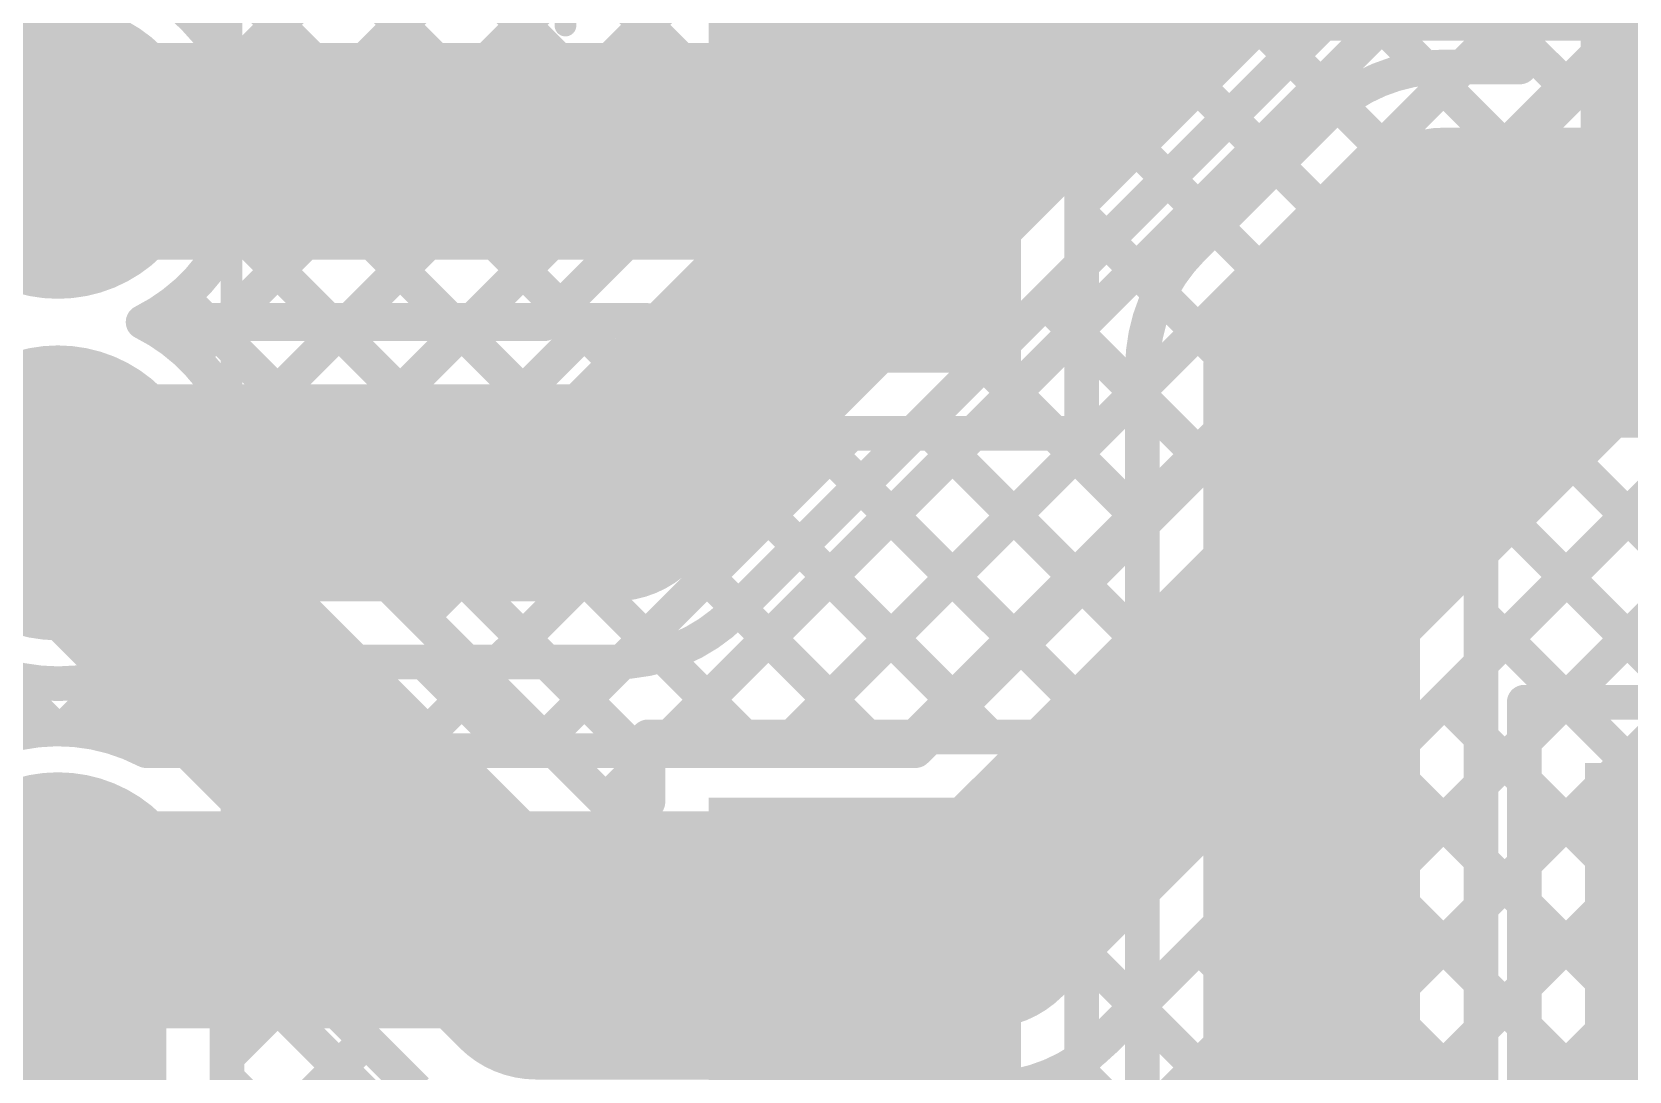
# Model space of a CAD drawing. Header units: millimetres. Extents: x 0.84 to 4.46, y 0.99 to 2.92.
# Drawn here: x 1.499 to 1.8672, y 2.163 to 2.4025 of the extents above; entities that cross this region are included whole.
import ezdxf

# ---------------------------------------------------------------- set-up
doc = ezdxf.new("R2010")
doc.units = ezdxf.units.MM
doc.header["$MEASUREMENT"] = 0
for name, color, linetype in [('BottomLayer', 5, 'Continuous'), ('BottomSolder', 6, 'Continuous'), ('MultiLayer', 9, 'Continuous'), ('PadHoleLayer', 156, 'Continuous'), ('TopLayer', 1, 'Continuous'), ('TopOverlay', 2, 'Continuous'), ('TopPaste', 8, 'Continuous'), ('TopSolder', 216, 'Continuous')]:
    doc.layers.add(name, color=color, linetype=linetype)

# ---------------------------------------------------------------- blocks, each defined once
blk = doc.blocks.new('DF06S_35')
at = {"layer": 'TopLayer'}
for points in [[(-0.07677, 0.20354), (-0.12795, 0.20354), (-0.07677, 0.14055), (-0.12795, 0.14055)], [(0.12795, 0.20354), (0.07677, 0.20354), (0.12795, 0.14055), (0.07677, 0.14055)], [(-0.07677, -0.14055), (-0.12795, -0.14055), (-0.07677, -0.20354), (-0.12795, -0.20354)], [(0.12795, -0.14055), (0.07677, -0.14055), (0.12795, -0.20354), (0.07677, -0.20354)]]:
    blk.add_solid(points, dxfattribs=at)
at = {"layer": 'TopOverlay', "const_width": 0.005}
for points in [[(0.063, 0.131), (-0.058, 0.131)], [(-0.176, 0.13), (-0.176, -0.131)], [(0.176, 0.13), (0.176, -0.131)], [(0.063, -0.131), (-0.058, -0.131)]]:
    blk.add_lwpolyline(points, dxfattribs=at)
at = {"layer": 'TopOverlay'}
for points, const_width in [([(-0.05925, 0.131, 1), (-0.05675, 0.131, 1)], 0.0025), ([(0.06175, 0.131, 1), (0.06425, 0.131, 1)], 0.0025), ([(-0.17725, 0.13, 1), (-0.17475, 0.13, 1)], 0.0025), ([(0.17475, 0.13, 1), (0.17725, 0.13, 1)], 0.0025), ([(-0.17725, -0.131, 1), (-0.17475, -0.131, 1)], 0.0025), ([(-0.05925, -0.131, 1), (-0.05675, -0.131, 1)], 0.0025), ([(0.06175, -0.131, 1), (0.06425, -0.131, 1)], 0.0025), ([(0.17475, -0.131, 1), (0.17725, -0.131, 1)], 0.0025), ([(-0.1427, -0.174, 1), (-0.1633, -0.174, 1)], 0.01969), ([(-0.16822, -0.174, 1), (-0.15837, -0.174, 1)], 0.00984), ([(-0.14763, -0.174, 1), (-0.13778, -0.174, 1)], 0.00984)]:
    blk.add_lwpolyline(points, format="xyb", close=True, dxfattribs=dict(at, const_width=const_width))
at = {"layer": 'TopPaste'}
for points in [[(-0.07677, 0.20354), (-0.12795, 0.20354), (-0.07677, 0.14055), (-0.12795, 0.14055)], [(0.12795, 0.20354), (0.07677, 0.20354), (0.12795, 0.14055), (0.07677, 0.14055)], [(-0.07677, -0.14055), (-0.12795, -0.14055), (-0.07677, -0.20354), (-0.12795, -0.20354)], [(0.12795, -0.14055), (0.07677, -0.14055), (0.12795, -0.20354), (0.07677, -0.20354)]]:
    blk.add_solid(points, dxfattribs=at)
at = {"layer": 'TopSolder'}
for points in [[(-0.07277, 0.20754), (-0.13195, 0.20754), (-0.07277, 0.13655), (-0.13195, 0.13655)], [(0.13195, 0.20754), (0.07277, 0.20754), (0.13195, 0.13655), (0.07277, 0.13655)], [(-0.07277, -0.13655), (-0.13195, -0.13655), (-0.07277, -0.20754), (-0.13195, -0.20754)], [(0.13195, -0.13655), (0.07277, -0.13655), (0.13195, -0.20754), (0.07277, -0.20754)]]:
    blk.add_solid(points, dxfattribs=at)
blk = doc.blocks.new('DF06S_36')
at = {"layer": 'TopLayer'}
for points in [[(-0.07677, 0.20354), (-0.12795, 0.20354), (-0.07677, 0.14055), (-0.12795, 0.14055)], [(0.12795, 0.20354), (0.07677, 0.20354), (0.12795, 0.14055), (0.07677, 0.14055)], [(-0.07677, -0.14055), (-0.12795, -0.14055), (-0.07677, -0.20354), (-0.12795, -0.20354)], [(0.12795, -0.14055), (0.07677, -0.14055), (0.12795, -0.20354), (0.07677, -0.20354)]]:
    blk.add_solid(points, dxfattribs=at)
at = {"layer": 'TopOverlay', "const_width": 0.005}
for points in [[(0.063, 0.131), (-0.058, 0.131)], [(-0.176, 0.13), (-0.176, -0.131)], [(0.176, 0.13), (0.176, -0.131)], [(0.063, -0.131), (-0.058, -0.131)]]:
    blk.add_lwpolyline(points, dxfattribs=at)
at = {"layer": 'TopOverlay'}
for points, const_width in [([(-0.05925, 0.131, 1), (-0.05675, 0.131, 1)], 0.0025), ([(0.06175, 0.131, 1), (0.06425, 0.131, 1)], 0.0025), ([(-0.17725, 0.13, 1), (-0.17475, 0.13, 1)], 0.0025), ([(0.17475, 0.13, 1), (0.17725, 0.13, 1)], 0.0025), ([(-0.17725, -0.131, 1), (-0.17475, -0.131, 1)], 0.0025), ([(-0.05925, -0.131, 1), (-0.05675, -0.131, 1)], 0.0025), ([(0.06175, -0.131, 1), (0.06425, -0.131, 1)], 0.0025), ([(0.17475, -0.131, 1), (0.17725, -0.131, 1)], 0.0025), ([(-0.1427, -0.174, 1), (-0.1633, -0.174, 1)], 0.01969), ([(-0.16822, -0.174, 1), (-0.15837, -0.174, 1)], 0.00984), ([(-0.14763, -0.174, 1), (-0.13778, -0.174, 1)], 0.00984)]:
    blk.add_lwpolyline(points, format="xyb", close=True, dxfattribs=dict(at, const_width=const_width))
at = {"layer": 'TopPaste'}
for points in [[(-0.07677, 0.20354), (-0.12795, 0.20354), (-0.07677, 0.14055), (-0.12795, 0.14055)], [(0.12795, 0.20354), (0.07677, 0.20354), (0.12795, 0.14055), (0.07677, 0.14055)], [(-0.07677, -0.14055), (-0.12795, -0.14055), (-0.07677, -0.20354), (-0.12795, -0.20354)], [(0.12795, -0.14055), (0.07677, -0.14055), (0.12795, -0.20354), (0.07677, -0.20354)]]:
    blk.add_solid(points, dxfattribs=at)
at = {"layer": 'TopSolder'}
for points in [[(-0.07277, 0.20754), (-0.13195, 0.20754), (-0.07277, 0.13655), (-0.13195, 0.13655)], [(0.13195, 0.20754), (0.07277, 0.20754), (0.13195, 0.13655), (0.07277, 0.13655)], [(-0.07277, -0.13655), (-0.13195, -0.13655), (-0.07277, -0.20754), (-0.13195, -0.20754)], [(0.13195, -0.13655), (0.07277, -0.13655), (0.13195, -0.20754), (0.07277, -0.20754)]]:
    blk.add_solid(points, dxfattribs=at)
blk = doc.blocks.new('292303_1_51')
at = {"layer": 'BottomLayer', "const_width": 0.03}
for points in [[(0.08343, 0, 1), (0.11343, 0, 1)], [(0.16217, 0, 1), (0.19217, 0, 1)], [(0.26059, 0, 1), (0.29059, 0, 1)]]:
    blk.add_lwpolyline(points, format="xyb", close=True, dxfattribs=at)
at = {"layer": 'BottomSolder', "const_width": 0.034}
for points in [[(0.08143, 0, 1), (0.11543, 0, 1)], [(0.16017, 0, 1), (0.19417, 0, 1)], [(0.25859, 0, 1), (0.29259, 0, 1)]]:
    blk.add_lwpolyline(points, format="xyb", close=True, dxfattribs=at)
at = {"layer": 'MultiLayer', "const_width": 0.03}
for points in [[(0.08343, 0, 1), (0.11343, 0, 1)], [(0.16217, 0, 1), (0.19217, 0, 1)], [(0.26059, 0, 1), (0.29059, 0, 1)]]:
    blk.add_lwpolyline(points, format="xyb", close=True, dxfattribs=at)
at = {"layer": 'PadHoleLayer', "const_width": 0.01811}
for points in [[(0.08937, 0, 1), (0.10748, 0, 1)], [(0.16811, 0, 1), (0.18622, 0, 1)], [(0.26654, 0, 1), (0.28465, 0, 1)]]:
    blk.add_lwpolyline(points, format="xyb", close=True, dxfattribs=at)
at = {"layer": 'TopLayer', "const_width": 0.03}
for points in [[(0.08343, 0, 1), (0.11343, 0, 1)], [(0.16217, 0, 1), (0.19217, 0, 1)], [(0.26059, 0, 1), (0.29059, 0, 1)]]:
    blk.add_lwpolyline(points, format="xyb", close=True, dxfattribs=at)
at = {"layer": 'TopOverlay', "const_width": 0.005}
blk.add_lwpolyline([(0.395, 0.04), (-0.115, 0.04)], dxfattribs=at)
at = {"layer": 'TopSolder', "const_width": 0.034}
for points in [[(0.08143, 0, 1), (0.11543, 0, 1)], [(0.16017, 0, 1), (0.19417, 0, 1)], [(0.25859, 0, 1), (0.29259, 0, 1)]]:
    blk.add_lwpolyline(points, format="xyb", close=True, dxfattribs=at)

msp = doc.modelspace()

# ---------------------------------------------------------------- linework, layer by layer
at = {"layer": 'BottomLayer'}
for points, const_width in [([(1.5433, 2.33526), (1.96204, 2.754)], 0.008), ([(1.54494, 2.39347), (1.90547, 2.754)], 0.008), ([(1.54856, 2.36881), (1.93376, 2.754)], 0.008), ([(1.57158, 2.33526), (1.99032, 2.754)], 0.008), ([(1.59987, 2.33526), (2.01861, 2.754)], 0.008), ([(1.61711, 2.33526), (1.94942, 2.66758)], 0.008), ([(1.63326, 2.29626), (1.977, 2.64)], 0.05), ([(1.45044, 2.62249), (1.67739, 2.39555)], 0.008), ([(1.64286, 2.23683), (2.00703, 2.601)], 0.008), ([(1.66084, 2.26868), (1.99315, 2.601)], 0.008), ([(1.67115, 2.23683), (2.03531, 2.601)], 0.008), ([(1.69943, 2.23683), (2.0636, 2.601)], 0.008), ([(1.549, 2.49565), (1.66325, 2.3814)], 0.008), ([(1.549, 2.46737), (1.64911, 2.36726)], 0.008), ([(1.70268, 2.23683), (1.92142, 2.45558)], 0.008), ([(1.71883, 2.19783), (1.949, 2.428)], 0.05), ([(1.549, 2.43908), (1.63497, 2.35312)], 0.008), ([(1.83154, 2.43939), (1.86839, 2.40254)], 0.008), ([(1.53037, 2.42943), (1.62082, 2.33898)], 0.008), ([(1.8174, 2.42524), (1.85424, 2.3884)], 0.008), ([(1.80326, 2.4111), (1.8401, 2.37426)], 0.008), ([(1.78911, 2.39696), (1.82596, 2.36011)], 0.008), ([(1.269, 2.375), (1.505, 2.375)], 0.05), ([(1.27, 1.66598), (1.99302, 2.389)], 0.008), ([(1.27, 1.6377), (2.0213, 2.389)], 0.008), ([(1.28759, 1.627), (2.04959, 2.389)], 0.008), ([(1.31587, 1.627), (2.07787, 2.389)], 0.008), ([(1.74641, 2.17026), (1.96515, 2.389)], 0.008), ([(1.54821, 2.38331), (1.59626, 2.33526)], 0.008), ([(1.77497, 2.38282), (1.81182, 2.34597)], 0.008), ([(1.76083, 2.36868), (1.79768, 2.33183)], 0.008), ([(1.54548, 2.35775), (1.56797, 2.33526)], 0.008), ([(1.74669, 2.35453), (1.78353, 2.31769)], 0.008), ([(1.53348, 2.34146), (1.53969, 2.33526)], 0.008), ([(1.73255, 2.34039), (1.76939, 2.30355)], 0.008), ([(1.52537, 2.33526), (1.61711, 2.33526)], 0.008), ([(1.7184, 2.32625), (1.75525, 2.2894)], 0.008), ([(1.505, 2.29626), (1.63326, 2.29626)], 0.05), ([(1.70426, 2.31211), (1.74111, 2.27526)], 0.008), ([(1.69012, 2.29797), (1.72697, 2.26112)], 0.008), ([(1.86697, 2.29082), (2.14779, 2.01)], 0.008), ([(1.67598, 2.28382), (1.71282, 2.24698)], 0.008), ([(1.85283, 2.27668), (2.11951, 2.01)], 0.008), ([(1.66184, 2.26968), (1.69468, 2.23683)], 0.008), ([(1.83869, 2.26253), (2.09122, 2.01)], 0.008), ([(1.52537, 2.25726), (1.63326, 2.25726)], 0.008), ([(1.52973, 2.23683), (1.55015, 2.25726)], 0.008), ([(1.53283, 2.25726), (1.55326, 2.23683)], 0.008), ([(1.55801, 2.23683), (1.57844, 2.25726)], 0.008), ([(1.56112, 2.25726), (1.58154, 2.23683)], 0.008), ([(1.5863, 2.23683), (1.60672, 2.25726)], 0.008), ([(1.5894, 2.25726), (1.60983, 2.23683)], 0.008), ([(1.61458, 2.23683), (1.63505, 2.2573)], 0.008), ([(1.61769, 2.25726), (1.63811, 2.23683)], 0.008), ([(1.64436, 2.25887), (1.6664, 2.23683)], 0.008), ([(1.50642, 2.24181), (1.51923, 2.25463)], 0.008), ([(1.50934, 2.25247), (1.52456, 2.23725)], 0.008), ([(1.82455, 2.24839), (2.06294, 2.01)], 0.008), ([(1.52537, 2.23683), (1.70268, 2.23683)], 0.008), ([(1.8104, 2.23425), (2.03465, 2.01)], 0.008), ([(1.79626, 2.22011), (1.99991, 2.01646)], 0.008), ([(1.505, 2.19783), (1.71883, 2.19783)], 0.05), ([(1.78212, 2.20596), (1.97682, 2.01126)], 0.008), ([(1.76798, 2.19182), (1.96156, 1.99824)], 0.008), ([(1.75384, 2.17768), (1.95311, 1.97841)], 0.008), ([(1.27, 1.69426), (1.74281, 2.16707)], 0.008), ([(1.73886, 2.16437), (2.14304, 1.76019)], 0.008)]:
    msp.add_lwpolyline(points, dxfattribs=dict(at, const_width=const_width))
at = {"layer": 'BottomLayer', "const_width": 0.008}
for points in [[(1.48463, 2.414, -0.563357), (1.549, 2.375)], [(1.549, 2.375, -0.284289), (1.52465, 2.33563)], [(1.52537, 2.25726, -1.009291), (1.48535, 2.33563)], [(1.66084, 2.26868, -0.198912), (1.63326, 2.25726)], [(1.66084, 2.26868, -0.198912), (1.63326, 2.25726)], [(1.52537, 2.15883, -1.650553), (1.52537, 2.23683)], [(1.74641, 2.17026, -0.198912), (1.71883, 2.15883)], [(1.74641, 2.17026, -0.198912), (1.71883, 2.15883)]]:
    msp.add_lwpolyline(points, format="xyb", dxfattribs=at)
at = {"layer": 'BottomLayer'}
for points, const_width in [([(1.86639, 2.40254, 1), (1.87039, 2.40254, 1)], 0.004), ([(1.78711, 2.39696, 1), (1.79111, 2.39696, 1)], 0.004), ([(1.4925, 2.375, 1), (1.5175, 2.375, 1)], 0.025), ([(1.54294, 2.39347, 1), (1.54694, 2.39347, 1)], 0.004), ([(1.67539, 2.39555, 1), (1.67939, 2.39555, 1)], 0.004), ([(1.85224, 2.3884, 1), (1.85624, 2.3884, 1)], 0.004), ([(1.54621, 2.38331, 1), (1.55021, 2.38331, 1)], 0.004), ([(1.77297, 2.38282, 1), (1.77697, 2.38282, 1)], 0.004), ([(1.66125, 2.3814, 1), (1.66525, 2.3814, 1)], 0.004), ([(1.547, 2.375, 1), (1.551, 2.375, 1)], 0.004), ([(1.547, 2.375, 1), (1.551, 2.375, 1)], 0.004), ([(1.8381, 2.37426, 1), (1.8421, 2.37426, 1)], 0.004), ([(1.54656, 2.36881, 1), (1.55056, 2.36881, 1)], 0.004), ([(1.64711, 2.36726, 1), (1.65111, 2.36726, 1)], 0.004), ([(1.75883, 2.36868, 1), (1.76283, 2.36868, 1)], 0.004), ([(1.82396, 2.36011, 1), (1.82796, 2.36011, 1)], 0.004), ([(1.54348, 2.35775, 1), (1.54748, 2.35775, 1)], 0.004), ([(1.63296, 2.35312, 1), (1.63697, 2.35312, 1)], 0.004), ([(1.74469, 2.35453, 1), (1.74869, 2.35453, 1)], 0.004), ([(1.80982, 2.34597, 1), (1.81382, 2.34597, 1)], 0.004), ([(1.53148, 2.34146, 1), (1.53548, 2.34146, 1)], 0.004), ([(1.61882, 2.33898, 1), (1.62282, 2.33898, 1)], 0.004), ([(1.73055, 2.34039, 1), (1.73455, 2.34039, 1)], 0.004), ([(1.52265, 2.33563, 1), (1.52665, 2.33563, 1)], 0.004), ([(1.52337, 2.33526, 1), (1.52737, 2.33526, 1)], 0.004), ([(1.53769, 2.33526, 1), (1.54169, 2.33526, 1)], 0.004), ([(1.5413, 2.33526, 1), (1.5453, 2.33526, 1)], 0.004), ([(1.56597, 2.33526, 1), (1.56997, 2.33526, 1)], 0.004), ([(1.56958, 2.33526, 1), (1.57358, 2.33526, 1)], 0.004), ([(1.59426, 2.33526, 1), (1.59826, 2.33526, 1)], 0.004), ([(1.59787, 2.33526, 1), (1.60187, 2.33526, 1)], 0.004), ([(1.61511, 2.33526, 1), (1.61911, 2.33526, 1)], 0.004), ([(1.61511, 2.33526, 1), (1.61911, 2.33526, 1)], 0.004), ([(1.79568, 2.33183, 1), (1.79968, 2.33183, 1)], 0.004), ([(1.7164, 2.32625, 1), (1.7204, 2.32625, 1)], 0.004), ([(1.4925, 2.29626, 1), (1.5175, 2.29626, 1)], 0.025), ([(1.62076, 2.29626, 1), (1.64576, 2.29626, 1)], 0.025), ([(1.62076, 2.29626, 1), (1.64576, 2.29626, 1)], 0.025), ([(1.78153, 2.31769, 1), (1.78553, 2.31769, 1)], 0.004), ([(1.70226, 2.31211, 1), (1.70626, 2.31211, 1)], 0.004), ([(1.76739, 2.30355, 1), (1.77139, 2.30355, 1)], 0.004), ([(1.68812, 2.29797, 1), (1.69212, 2.29797, 1)], 0.004), ([(1.86497, 2.29082, 1), (1.86897, 2.29082, 1)], 0.004), ([(1.75325, 2.2894, 1), (1.75725, 2.2894, 1)], 0.004), ([(1.67398, 2.28382, 1), (1.67798, 2.28382, 1)], 0.004), ([(1.73911, 2.27526, 1), (1.74311, 2.27526, 1)], 0.004), ([(1.85083, 2.27668, 1), (1.85483, 2.27668, 1)], 0.004), ([(1.65884, 2.26868, 1), (1.66284, 2.26868, 1)], 0.004), ([(1.65884, 2.26868, 1), (1.66284, 2.26868, 1)], 0.004), ([(1.65884, 2.26868, 1), (1.66284, 2.26868, 1)], 0.004), ([(1.65984, 2.26968, 1), (1.66384, 2.26968, 1)], 0.004), ([(1.72497, 2.26112, 1), (1.72897, 2.26112, 1)], 0.004), ([(1.83669, 2.26253, 1), (1.84069, 2.26253, 1)], 0.004), ([(1.52337, 2.25726, 1), (1.52737, 2.25726, 1)], 0.004), ([(1.52337, 2.25726, 1), (1.52737, 2.25726, 1)], 0.004), ([(1.53083, 2.25726, 1), (1.53483, 2.25726, 1)], 0.004), ([(1.54815, 2.25726, 1), (1.55215, 2.25726, 1)], 0.004), ([(1.55912, 2.25726, 1), (1.56312, 2.25726, 1)], 0.004), ([(1.57644, 2.25726, 1), (1.58044, 2.25726, 1)], 0.004), ([(1.5874, 2.25726, 1), (1.5914, 2.25726, 1)], 0.004), ([(1.60472, 2.25726, 1), (1.60872, 2.25726, 1)], 0.004), ([(1.61569, 2.25726, 1), (1.61969, 2.25726, 1)], 0.004), ([(1.63126, 2.25726, 1), (1.63526, 2.25726, 1)], 0.004), ([(1.63126, 2.25726, 1), (1.63526, 2.25726, 1)], 0.004), ([(1.63126, 2.25726, 1), (1.63526, 2.25726, 1)], 0.004), ([(1.63305, 2.2573, 1), (1.63705, 2.2573, 1)], 0.004), ([(1.64236, 2.25887, 1), (1.64636, 2.25887, 1)], 0.004), ([(1.51723, 2.25463, 1), (1.52123, 2.25463, 1)], 0.004), ([(1.50734, 2.25247, 1), (1.51134, 2.25247, 1)], 0.004), ([(1.71082, 2.24698, 1), (1.71482, 2.24698, 1)], 0.004), ([(1.82255, 2.24839, 1), (1.82655, 2.24839, 1)], 0.004), ([(1.50442, 2.24181, 1), (1.50842, 2.24181, 1)], 0.004), ([(1.52256, 2.23725, 1), (1.52656, 2.23725, 1)], 0.004), ([(1.52337, 2.23683, 1), (1.52737, 2.23683, 1)], 0.004), ([(1.52337, 2.23683, 1), (1.52737, 2.23683, 1)], 0.004), ([(1.52773, 2.23683, 1), (1.53173, 2.23683, 1)], 0.004), ([(1.55126, 2.23683, 1), (1.55526, 2.23683, 1)], 0.004), ([(1.55601, 2.23683, 1), (1.56001, 2.23683, 1)], 0.004), ([(1.57954, 2.23683, 1), (1.58354, 2.23683, 1)], 0.004), ([(1.5843, 2.23683, 1), (1.5883, 2.23683, 1)], 0.004), ([(1.60783, 2.23683, 1), (1.61183, 2.23683, 1)], 0.004), ([(1.61258, 2.23683, 1), (1.61658, 2.23683, 1)], 0.004), ([(1.63611, 2.23683, 1), (1.64011, 2.23683, 1)], 0.004), ([(1.64086, 2.23683, 1), (1.64486, 2.23683, 1)], 0.004), ([(1.6644, 2.23683, 1), (1.6684, 2.23683, 1)], 0.004), ([(1.66915, 2.23683, 1), (1.67315, 2.23683, 1)], 0.004), ([(1.69268, 2.23683, 1), (1.69668, 2.23683, 1)], 0.004), ([(1.69743, 2.23683, 1), (1.70143, 2.23683, 1)], 0.004), ([(1.70068, 2.23683, 1), (1.70468, 2.23683, 1)], 0.004), ([(1.70068, 2.23683, 1), (1.70468, 2.23683, 1)], 0.004), ([(1.8084, 2.23425, 1), (1.8124, 2.23425, 1)], 0.004), ([(1.79426, 2.22011, 1), (1.79826, 2.22011, 1)], 0.004), ([(1.4925, 2.19783, 1), (1.5175, 2.19783, 1)], 0.025), ([(1.70633, 2.19783, 1), (1.73133, 2.19783, 1)], 0.025), ([(1.70633, 2.19783, 1), (1.73133, 2.19783, 1)], 0.025), ([(1.78012, 2.20596, 1), (1.78412, 2.20596, 1)], 0.004), ([(1.76598, 2.19182, 1), (1.76998, 2.19182, 1)], 0.004), ([(1.75184, 2.17768, 1), (1.75584, 2.17768, 1)], 0.004), ([(1.74441, 2.17026, 1), (1.74841, 2.17026, 1)], 0.004), ([(1.74441, 2.17026, 1), (1.74841, 2.17026, 1)], 0.004), ([(1.74441, 2.17026, 1), (1.74841, 2.17026, 1)], 0.004), ([(1.73686, 2.16437, 1), (1.74086, 2.16437, 1)], 0.004), ([(1.74081, 2.16707, 1), (1.74481, 2.16707, 1)], 0.004)]:
    msp.add_lwpolyline(points, format="xyb", close=True, dxfattribs=dict(at, const_width=const_width))
at = {"layer": 'TopLayer'}
for points, const_width in [([(1.842, 2.39446), (1.842, 2.58608)], 0.008), ([(1.72485, 2.5178), (1.842, 2.40064)], 0.008), ([(1.71076, 2.5036), (1.82014, 2.39422)], 0.008), ([(1.741, 2.39154), (1.842, 2.49254)], 0.008), ([(1.69661, 2.48946), (1.80013, 2.38594)], 0.008), ([(1.741, 2.36325), (1.842, 2.46425)], 0.008), ([(1.741, 2.33497), (1.842, 2.43597)], 0.008), ([(1.741, 2.31), (1.741, 2.422)], 0.008), ([(1.741, 2.41679), (1.78582, 2.37197)], 0.008), ([(1.82877, 2.39446), (1.842, 2.40769)], 0.008), ([(1.505, 2.375), (1.68259, 2.375)], 0.05), ([(1.68259, 2.375), (1.689, 2.375)], 0.05), ([(1.68259, 2.375), (1.69564, 2.36195)], 0.05), ([(1.82446, 2.39446), (1.842, 2.39446)], 0.008), ([(1.741, 2.38851), (1.77168, 2.35783)], 0.008), ([(1.76642, 2.35258), (1.79688, 2.38303)], 0.008), ([(1.794, 2.325), (1.82446, 2.35546)], 0.05), ([(1.82446, 2.35546), (1.89977, 2.35546)], 0.05), ([(1.741, 2.36022), (1.75901, 2.34222)], 0.008), ([(1.794, 1.813), (1.794, 2.325)], 0.05), ([(1.52537, 2.336), (1.641, 2.336)], 0.008), ([(1.53576, 2.32772), (1.54404, 2.336)], 0.008), ([(1.53895, 2.336), (1.641, 2.23395)], 0.008), ([(1.54668, 2.31036), (1.57232, 2.336)], 0.008), ([(1.56051, 2.2959), (1.60061, 2.336)], 0.008), ([(1.56723, 2.336), (1.66323, 2.24)], 0.008), ([(1.57465, 2.28176), (1.62889, 2.336)], 0.008), ([(1.59552, 2.336), (1.69152, 2.24)], 0.008), ([(1.6238, 2.336), (1.641, 2.3188)], 0.008), ([(1.641, 2.31), (1.641, 2.336)], 0.008), ([(1.741, 2.33194), (1.755, 2.31794)], 0.008), ([(1.755, 1.83832), (1.755, 2.325)], 0.008), ([(1.5888, 2.26762), (1.641, 2.31982)], 0.008), ([(1.67431, 2.24), (1.755, 2.32069)], 0.008), ([(1.505, 2.29626), (1.61526, 2.186)], 0.05), ([(1.833, 2.30885), (1.84061, 2.31646)], 0.008), ([(1.842, 2.313), (1.842, 2.31646)], 0.008), ([(1.842, 2.31579), (1.84479, 2.313)], 0.008), ([(1.833, 2.25726), (1.88874, 2.313)], 0.008), ([(1.833, 2.28555), (1.86045, 2.313)], 0.008), ([(1.842, 2.313), (2.15, 2.313)], 0.008), ([(1.84479, 2.313), (1.90979, 2.248)], 0.008), ([(1.85202, 2.248), (1.91702, 2.313)], 0.008), ([(1.54698, 2.30943), (1.63141, 2.225)], 0.008), ([(1.60294, 2.25348), (1.65946, 2.31)], 0.008), ([(1.61708, 2.23933), (1.68775, 2.31)], 0.008), ([(1.641, 2.31), (1.741, 2.31)], 0.008), ([(1.64603, 2.24), (1.71603, 2.31)], 0.008), ([(1.6498, 2.31), (1.7198, 2.24)], 0.008), ([(1.67808, 2.31), (1.755, 2.23308)], 0.008), ([(1.70637, 2.31), (1.755, 2.26137)], 0.008), ([(1.73465, 2.31), (1.755, 2.28965)], 0.008), ([(1.833, 1.8137), (1.833, 2.30885)], 0.008), ([(1.833, 2.29651), (1.88151, 2.248)], 0.008), ([(1.7026, 2.24), (1.755, 2.2924)], 0.008), ([(1.833, 2.26822), (1.85322, 2.248)], 0.008), ([(1.73088, 2.24), (1.755, 2.26412)], 0.008), ([(1.49183, 2.25428), (1.50428, 2.24183)], 0.008), ([(1.843, 2.248), (2.15, 2.248)], 0.008), ([(1.843, 2.03), (1.843, 2.248)], 0.008), ([(1.641, 2.24), (1.741, 2.24)], 0.008), ([(1.641, 2.23497), (1.64603, 2.24)], 0.008), ([(1.641, 2.225), (1.641, 2.24)], 0.008), ([(1.741, 2.13009), (1.741, 2.24)], 0.008), ([(1.833, 2.23994), (1.843, 2.22994)], 0.008), ([(1.833, 2.22898), (1.843, 2.23898)], 0.008), ([(1.63122, 2.22519), (1.641, 2.23497)], 0.008), ([(1.741, 2.22183), (1.755, 2.23583)], 0.008), ([(1.63141, 2.225), (1.641, 2.225)], 0.008), ([(1.505, 1.879), (1.505, 2.19783)], 0.05), ([(1.741, 2.2188), (1.755, 2.2048)], 0.008), ([(1.833, 2.21165), (1.843, 2.20165)], 0.008), ([(1.833, 2.2007), (1.843, 2.2107)], 0.008), ([(1.61526, 2.186), (1.699, 2.186)], 0.05), ([(1.741, 2.19355), (1.755, 2.20755)], 0.008), ([(1.54899, 2.19711), (1.58768, 2.15842)], 0.008), ([(1.741, 2.19052), (1.755, 2.17652)], 0.008), ([(1.544, 2.16625), (1.56193, 2.18418)], 0.008), ([(1.54741, 2.18612), (1.755, 1.97853)], 0.008), ([(1.833, 2.18337), (1.843, 2.17337)], 0.008), ([(1.741, 2.16526), (1.755, 2.17926)], 0.008), ([(1.833, 2.17241), (1.843, 2.18241)], 0.008), ([(1.544, 1.89515), (1.544, 2.17746)], 0.008), ([(1.544, 2.13797), (1.57607, 2.17004)], 0.008), ([(1.544, 2.16124), (1.755, 1.95024)], 0.008), ([(1.741, 2.16223), (1.755, 2.14823)], 0.008)]:
    msp.add_lwpolyline(points, dxfattribs=dict(at, const_width=const_width))
at = {"layer": 'TopLayer', "const_width": 0.008}
for points in [[(1.48535, 2.33563, -1.009291), (1.52537, 2.414)], [(1.79688, 2.38303, -0.198912), (1.82446, 2.39446)], [(1.79688, 2.38303, -0.198912), (1.82446, 2.39446)], [(1.755, 2.325, -0.198912), (1.76642, 2.35258)], [(1.755, 2.325, -0.198912), (1.76642, 2.35258)], [(1.52465, 2.33563, -0.203723), (1.54698, 2.30943)], [(1.466, 2.17746, -0.557956), (1.50428, 2.24183)], [(1.54899, 2.19711, -0.116758), (1.544, 2.17746)]]:
    msp.add_lwpolyline(points, format="xyb", dxfattribs=at)
at = {"layer": 'TopLayer'}
for points, const_width in [([(1.84, 2.40064, 1), (1.844, 2.40064, 1)], 0.004), ([(1.4925, 2.375, 1), (1.5175, 2.375, 1)], 0.025), ([(1.67009, 2.375, 1), (1.69509, 2.375, 1)], 0.025), ([(1.67009, 2.375, 1), (1.69509, 2.375, 1)], 0.025), ([(1.67009, 2.375, 1), (1.69509, 2.375, 1)], 0.025), ([(1.6765, 2.375, 1), (1.7015, 2.375, 1)], 0.025), ([(1.81814, 2.39422, 1), (1.82214, 2.39422, 1)], 0.004), ([(1.82246, 2.39446, 1), (1.82646, 2.39446, 1)], 0.004), ([(1.82246, 2.39446, 1), (1.82646, 2.39446, 1)], 0.004), ([(1.82246, 2.39446, 1), (1.82646, 2.39446, 1)], 0.004), ([(1.82677, 2.39446, 1), (1.83077, 2.39446, 1)], 0.004), ([(1.84, 2.39446, 1), (1.844, 2.39446, 1)], 0.004), ([(1.84, 2.39446, 1), (1.844, 2.39446, 1)], 0.004), ([(1.739, 2.39154, 1), (1.743, 2.39154, 1)], 0.004), ([(1.739, 2.38851, 1), (1.743, 2.38851, 1)], 0.004), ([(1.79813, 2.38594, 1), (1.80213, 2.38594, 1)], 0.004), ([(1.68314, 2.36195, 1), (1.70814, 2.36195, 1)], 0.025), ([(1.79488, 2.38303, 1), (1.79888, 2.38303, 1)], 0.004), ([(1.79488, 2.38303, 1), (1.79888, 2.38303, 1)], 0.004), ([(1.79488, 2.38303, 1), (1.79888, 2.38303, 1)], 0.004), ([(1.81196, 2.35546, 1), (1.83696, 2.35546, 1)], 0.025), ([(1.81196, 2.35546, 1), (1.83696, 2.35546, 1)], 0.025), ([(1.78382, 2.37197, 1), (1.78782, 2.37197, 1)], 0.004), ([(1.739, 2.36325, 1), (1.743, 2.36325, 1)], 0.004), ([(1.739, 2.36022, 1), (1.743, 2.36022, 1)], 0.004), ([(1.76968, 2.35783, 1), (1.77368, 2.35783, 1)], 0.004), ([(1.76442, 2.35258, 1), (1.76842, 2.35258, 1)], 0.004), ([(1.76442, 2.35258, 1), (1.76842, 2.35258, 1)], 0.004), ([(1.76442, 2.35258, 1), (1.76842, 2.35258, 1)], 0.004), ([(1.7815, 2.325, 1), (1.8065, 2.325, 1)], 0.025), ([(1.7815, 2.325, 1), (1.8065, 2.325, 1)], 0.025), ([(1.75701, 2.34222, 1), (1.76101, 2.34222, 1)], 0.004), ([(1.52265, 2.33563, 1), (1.52665, 2.33563, 1)], 0.004), ([(1.52337, 2.336, 1), (1.52737, 2.336, 1)], 0.004), ([(1.53695, 2.336, 1), (1.54095, 2.336, 1)], 0.004), ([(1.54204, 2.336, 1), (1.54604, 2.336, 1)], 0.004), ([(1.56523, 2.336, 1), (1.56923, 2.336, 1)], 0.004), ([(1.57032, 2.336, 1), (1.57432, 2.336, 1)], 0.004), ([(1.59352, 2.336, 1), (1.59752, 2.336, 1)], 0.004), ([(1.59861, 2.336, 1), (1.60261, 2.336, 1)], 0.004), ([(1.6218, 2.336, 1), (1.6258, 2.336, 1)], 0.004), ([(1.62689, 2.336, 1), (1.63089, 2.336, 1)], 0.004), ([(1.639, 2.336, 1), (1.643, 2.336, 1)], 0.004), ([(1.639, 2.336, 1), (1.643, 2.336, 1)], 0.004), ([(1.739, 2.33497, 1), (1.743, 2.33497, 1)], 0.004), ([(1.739, 2.33194, 1), (1.743, 2.33194, 1)], 0.004), ([(1.53376, 2.32772, 1), (1.53776, 2.32772, 1)], 0.004), ([(1.753, 2.325, 1), (1.757, 2.325, 1)], 0.004), ([(1.753, 2.325, 1), (1.757, 2.325, 1)], 0.004), ([(1.753, 2.325, 1), (1.757, 2.325, 1)], 0.004), ([(1.639, 2.31982, 1), (1.643, 2.31982, 1)], 0.004), ([(1.753, 2.32069, 1), (1.757, 2.32069, 1)], 0.004), ([(1.4925, 2.29626, 1), (1.5175, 2.29626, 1)], 0.025), ([(1.639, 2.3188, 1), (1.643, 2.3188, 1)], 0.004), ([(1.753, 2.31794, 1), (1.757, 2.31794, 1)], 0.004), ([(1.83861, 2.31646, 1), (1.84261, 2.31646, 1)], 0.004), ([(1.84, 2.31646, 1), (1.844, 2.31646, 1)], 0.004), ([(1.84, 2.31579, 1), (1.844, 2.31579, 1)], 0.004), ([(1.84, 2.313, 1), (1.844, 2.313, 1)], 0.004), ([(1.84, 2.313, 1), (1.844, 2.313, 1)], 0.004), ([(1.84279, 2.313, 1), (1.84679, 2.313, 1)], 0.004), ([(1.84279, 2.313, 1), (1.84679, 2.313, 1)], 0.004), ([(1.85845, 2.313, 1), (1.86245, 2.313, 1)], 0.004), ([(1.54468, 2.31036, 1), (1.54868, 2.31036, 1)], 0.004), ([(1.54498, 2.30943, 1), (1.54898, 2.30943, 1)], 0.004), ([(1.54498, 2.30943, 1), (1.54898, 2.30943, 1)], 0.004), ([(1.639, 2.31, 1), (1.643, 2.31, 1)], 0.004), ([(1.639, 2.31, 1), (1.643, 2.31, 1)], 0.004), ([(1.6478, 2.31, 1), (1.6518, 2.31, 1)], 0.004), ([(1.65746, 2.31, 1), (1.66146, 2.31, 1)], 0.004), ([(1.67608, 2.31, 1), (1.68008, 2.31, 1)], 0.004), ([(1.68575, 2.31, 1), (1.68975, 2.31, 1)], 0.004), ([(1.70437, 2.31, 1), (1.70837, 2.31, 1)], 0.004), ([(1.71403, 2.31, 1), (1.71803, 2.31, 1)], 0.004), ([(1.73265, 2.31, 1), (1.73665, 2.31, 1)], 0.004), ([(1.739, 2.31, 1), (1.743, 2.31, 1)], 0.004), ([(1.739, 2.31, 1), (1.743, 2.31, 1)], 0.004), ([(1.831, 2.30885, 1), (1.835, 2.30885, 1)], 0.004), ([(1.831, 2.30885, 1), (1.835, 2.30885, 1)], 0.004), ([(1.55851, 2.2959, 1), (1.56251, 2.2959, 1)], 0.004), ([(1.831, 2.29651, 1), (1.835, 2.29651, 1)], 0.004), ([(1.753, 2.2924, 1), (1.757, 2.2924, 1)], 0.004), ([(1.753, 2.28965, 1), (1.757, 2.28965, 1)], 0.004), ([(1.831, 2.28555, 1), (1.835, 2.28555, 1)], 0.004), ([(1.57265, 2.28176, 1), (1.57665, 2.28176, 1)], 0.004), ([(1.5868, 2.26762, 1), (1.5908, 2.26762, 1)], 0.004), ([(1.831, 2.26822, 1), (1.835, 2.26822, 1)], 0.004), ([(1.753, 2.26412, 1), (1.757, 2.26412, 1)], 0.004), ([(1.753, 2.26137, 1), (1.757, 2.26137, 1)], 0.004), ([(1.831, 2.25726, 1), (1.835, 2.25726, 1)], 0.004), ([(1.60094, 2.25348, 1), (1.60494, 2.25348, 1)], 0.004), ([(1.841, 2.248, 1), (1.845, 2.248, 1)], 0.004), ([(1.841, 2.248, 1), (1.845, 2.248, 1)], 0.004), ([(1.85002, 2.248, 1), (1.85402, 2.248, 1)], 0.004), ([(1.85122, 2.248, 1), (1.85522, 2.248, 1)], 0.004), ([(1.50228, 2.24183, 1), (1.50628, 2.24183, 1)], 0.004), ([(1.50228, 2.24183, 1), (1.50628, 2.24183, 1)], 0.004), ([(1.61508, 2.23933, 1), (1.61908, 2.23933, 1)], 0.004), ([(1.639, 2.24, 1), (1.643, 2.24, 1)], 0.004), ([(1.639, 2.24, 1), (1.643, 2.24, 1)], 0.004), ([(1.64403, 2.24, 1), (1.64803, 2.24, 1)], 0.004), ([(1.64403, 2.24, 1), (1.64803, 2.24, 1)], 0.004), ([(1.66123, 2.24, 1), (1.66523, 2.24, 1)], 0.004), ([(1.67231, 2.24, 1), (1.67631, 2.24, 1)], 0.004), ([(1.68952, 2.24, 1), (1.69352, 2.24, 1)], 0.004), ([(1.7006, 2.24, 1), (1.7046, 2.24, 1)], 0.004), ([(1.7178, 2.24, 1), (1.7218, 2.24, 1)], 0.004), ([(1.72888, 2.24, 1), (1.73288, 2.24, 1)], 0.004), ([(1.739, 2.24, 1), (1.743, 2.24, 1)], 0.004), ([(1.739, 2.24, 1), (1.743, 2.24, 1)], 0.004), ([(1.831, 2.23994, 1), (1.835, 2.23994, 1)], 0.004), ([(1.841, 2.23898, 1), (1.845, 2.23898, 1)], 0.004), ([(1.639, 2.23497, 1), (1.643, 2.23497, 1)], 0.004), ([(1.639, 2.23497, 1), (1.643, 2.23497, 1)], 0.004), ([(1.753, 2.23583, 1), (1.757, 2.23583, 1)], 0.004), ([(1.639, 2.23395, 1), (1.643, 2.23395, 1)], 0.004), ([(1.753, 2.23308, 1), (1.757, 2.23308, 1)], 0.004), ([(1.831, 2.22898, 1), (1.835, 2.22898, 1)], 0.004), ([(1.841, 2.22994, 1), (1.845, 2.22994, 1)], 0.004), ([(1.62922, 2.22519, 1), (1.63322, 2.22519, 1)], 0.004), ([(1.62941, 2.225, 1), (1.63341, 2.225, 1)], 0.004), ([(1.62941, 2.225, 1), (1.63341, 2.225, 1)], 0.004), ([(1.639, 2.225, 1), (1.643, 2.225, 1)], 0.004), ([(1.639, 2.225, 1), (1.643, 2.225, 1)], 0.004), ([(1.739, 2.22183, 1), (1.743, 2.22183, 1)], 0.004), ([(1.4925, 2.19783, 1), (1.5175, 2.19783, 1)], 0.025), ([(1.739, 2.2188, 1), (1.743, 2.2188, 1)], 0.004), ([(1.831, 2.21165, 1), (1.835, 2.21165, 1)], 0.004), ([(1.841, 2.2107, 1), (1.845, 2.2107, 1)], 0.004), ([(1.60276, 2.186, 1), (1.62776, 2.186, 1)], 0.025), ([(1.60276, 2.186, 1), (1.62776, 2.186, 1)], 0.025), ([(1.6865, 2.186, 1), (1.7115, 2.186, 1)], 0.025), ([(1.753, 2.20755, 1), (1.757, 2.20755, 1)], 0.004), ([(1.753, 2.2048, 1), (1.757, 2.2048, 1)], 0.004), ([(1.841, 2.20165, 1), (1.845, 2.20165, 1)], 0.004), ([(1.831, 2.2007, 1), (1.835, 2.2007, 1)], 0.004), ([(1.54699, 2.19711, 1), (1.55099, 2.19711, 1)], 0.004), ([(1.54699, 2.19711, 1), (1.55099, 2.19711, 1)], 0.004), ([(1.739, 2.19355, 1), (1.743, 2.19355, 1)], 0.004), ([(1.739, 2.19052, 1), (1.743, 2.19052, 1)], 0.004), ([(1.54541, 2.18612, 1), (1.54941, 2.18612, 1)], 0.004), ([(1.55993, 2.18418, 1), (1.56393, 2.18418, 1)], 0.004), ([(1.831, 2.18337, 1), (1.835, 2.18337, 1)], 0.004), ([(1.753, 2.17926, 1), (1.757, 2.17926, 1)], 0.004), ([(1.841, 2.18241, 1), (1.845, 2.18241, 1)], 0.004), ([(1.542, 2.17746, 1), (1.546, 2.17746, 1)], 0.004), ([(1.542, 2.17746, 1), (1.546, 2.17746, 1)], 0.004), ([(1.753, 2.17652, 1), (1.757, 2.17652, 1)], 0.004), ([(1.831, 2.17241, 1), (1.835, 2.17241, 1)], 0.004), ([(1.841, 2.17337, 1), (1.845, 2.17337, 1)], 0.004), ([(1.57407, 2.17004, 1), (1.57807, 2.17004, 1)], 0.004), ([(1.542, 2.16625, 1), (1.546, 2.16625, 1)], 0.004), ([(1.739, 2.16526, 1), (1.743, 2.16526, 1)], 0.004), ([(1.542, 2.16124, 1), (1.546, 2.16124, 1)], 0.004), ([(1.739, 2.16223, 1), (1.743, 2.16223, 1)], 0.004)]:
    msp.add_lwpolyline(points, format="xyb", close=True, dxfattribs=dict(at, const_width=const_width))
for points in [[(1.856, 2.327), (2.26992, 2.327), (1.856, 2.57208), (2.26992, 2.57208)], [(1.655, 2.324), (1.727, 2.324), (1.655, 2.408), (1.727, 2.408)], [(1.857, 2.044), (2.15, 2.044), (1.857, 2.234), (2.15, 2.234)], [(1.655, 2.14409), (1.727, 2.14409), (1.655, 2.226), (1.727, 2.226)]]:
    msp.add_solid(points, dxfattribs=at)

# ---------------------------------------------------------------- block references
for name, p, rotation in [('DF06S_36', (1.798, 2.534), 180), ('292303_1_51', (1.505, 2.47343), 270), ('DF06S_35', (1.798, 2.015), 180)]:
    msp.add_blockref(name, p, dxfattribs=dict(rotation=rotation))

doc.saveas('drawing.dxf')
